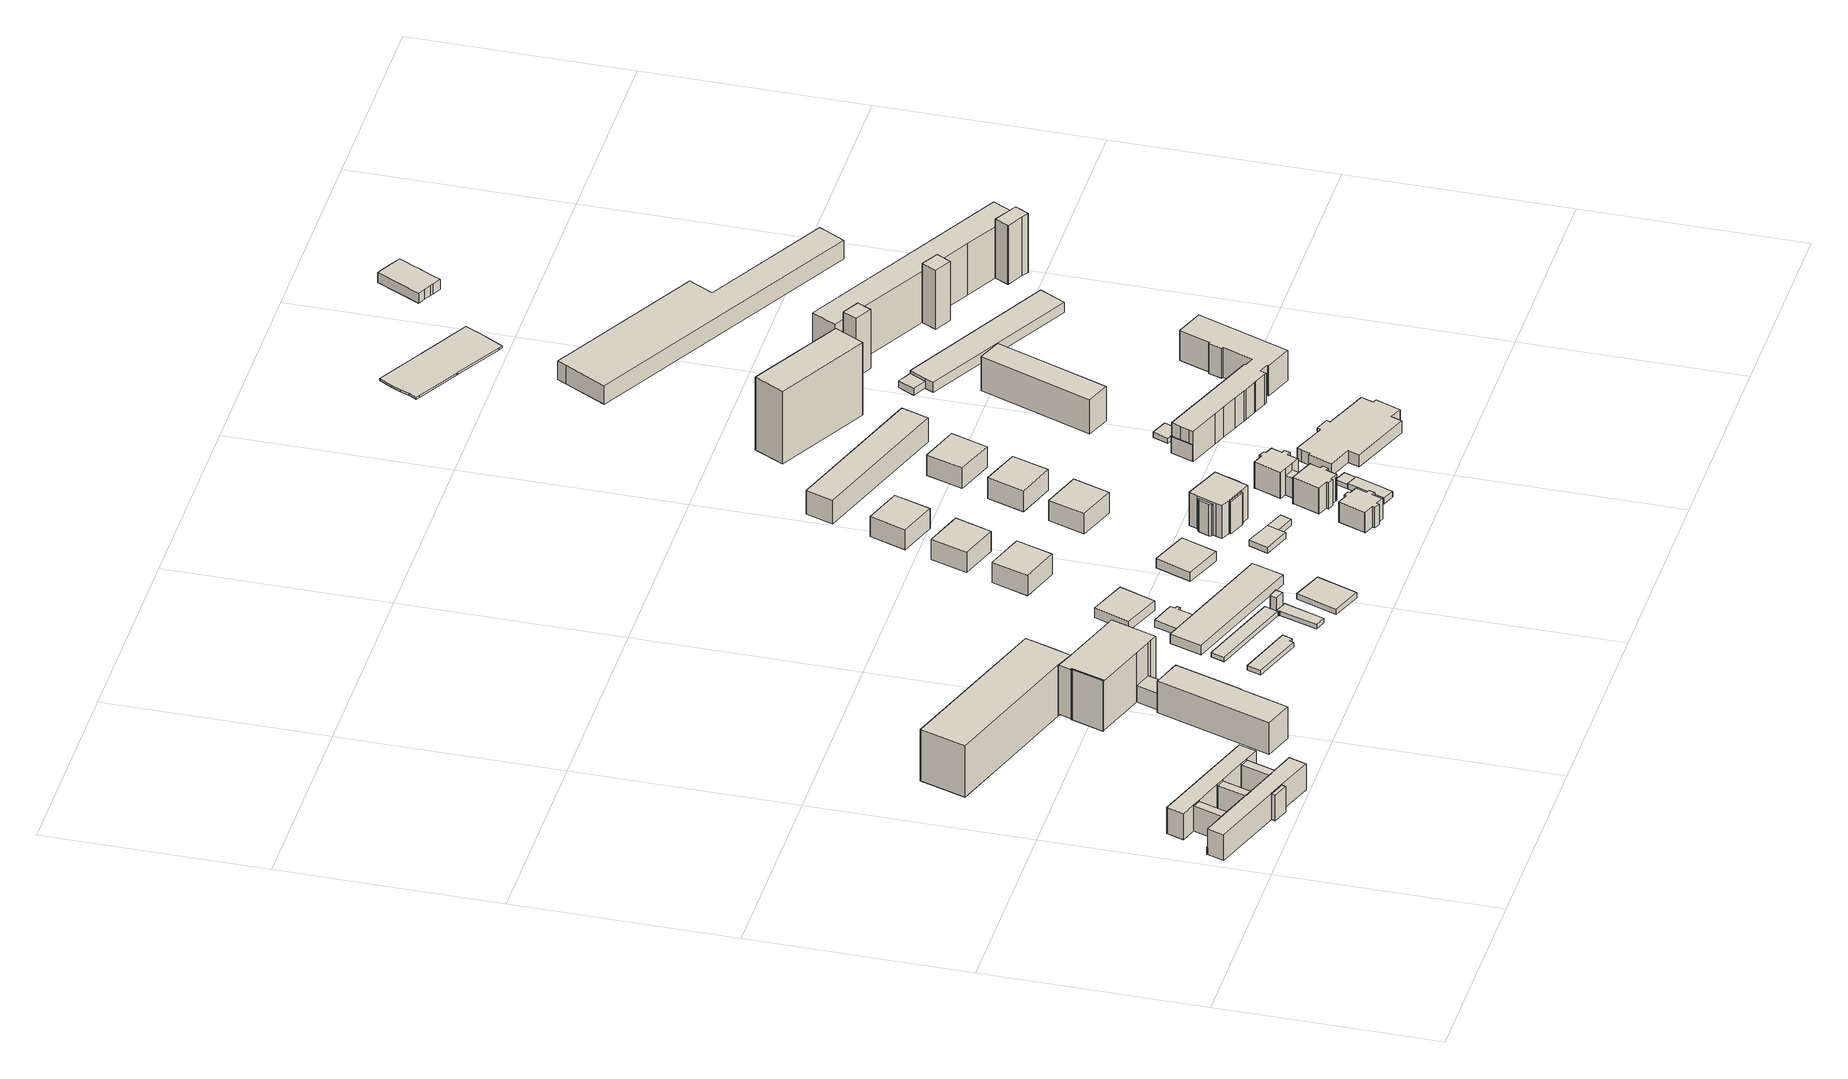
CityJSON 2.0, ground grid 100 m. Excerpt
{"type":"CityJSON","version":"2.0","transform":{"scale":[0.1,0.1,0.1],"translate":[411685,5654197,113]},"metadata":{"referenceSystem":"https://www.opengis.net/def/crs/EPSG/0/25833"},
"CityObjects":{
"building1":{"type":"Building","attributes":{"Gemeindeschluessel":14612000,"Geometrietyp2DReferenz":"3000","function":"31001_9998","roofType":"9999"},"children":["building1-1","building1-2","building1-3","building1-4","building1-5","building1-6","building1-7"]},
"building1-1":{"type":"BuildingPart","attributes":{"Dachtyp_tdc":"tdcPolyFlatRoof","Dachneigung":0,"QualitaetDacherkennung":72,"Geometrietyp2DReferenz":"3000","measuredHeight":12.52,"roofType":"1000"},"parents":["building1"],"geometry":[{"type":"Solid","lod":"1","boundaries":[[[[0,1,2,3]],[[4,5,6,7]],[[3,5,4,0]],[[2,6,5,3]],[[1,7,6,2]],[[0,4,7,1]]]]}]},
"building1-2":{"type":"BuildingPart","attributes":{"Dachtyp_tdc":"tdcPolyFlatRoof","Dachneigung":2.97,"QualitaetDacherkennung":67,"Geometrietyp2DReferenz":"3000","measuredHeight":13.15,"roofType":"2100"},"parents":["building1"],"geometry":[{"type":"Solid","lod":"1","boundaries":[[[[8,9,10,11,12,13,14,15,16,17,18,19,20,21]],[[22,23,24,25,26,27,28,29,30,31,32,6,5,33]],[[21,23,22,8]],[[20,24,23,21]],[[19,25,24,20]],[[18,26,25,19]],[[17,27,26,18]],[[16,28,27,17]],[[15,29,28,16]],[[14,30,29,15]],[[13,31,30,14]],[[12,32,31,13]],[[11,6,32,12]],[[10,5,6,11]],[[9,33,5,10]],[[8,22,33,9]]]]}]},
"building1-3":{"type":"BuildingPart","attributes":{"Dachtyp_tdc":"tdcPolyFlatRoof","Dachneigung":0,"QualitaetDacherkennung":68,"Geometrietyp2DReferenz":"3000","measuredHeight":12.55,"roofType":"1000"},"parents":["building1"],"geometry":[{"type":"Solid","lod":"1","boundaries":[[[[34,35,36,37]],[[38,30,29,39]],[[37,30,38,34]],[[36,29,30,37]],[[35,39,29,36]],[[34,38,39,35]]]]}]},
"building1-4":{"type":"BuildingPart","attributes":{"Dachtyp_tdc":"tdcPolyFlatRoof","Dachneigung":0,"QualitaetDacherkennung":0,"Geometrietyp2DReferenz":"3000","measuredHeight":3.42,"roofType":"9999"},"parents":["building1"],"geometry":[{"type":"Solid","lod":"1","boundaries":[[[[40,41,42,43,44]],[[45,46,4,7,47]],[[44,46,45,40]],[[43,4,46,44]],[[42,7,4,43]],[[41,47,7,42]],[[40,45,47,41]]]]}]},
"building1-5":{"type":"BuildingPart","attributes":{"Dachtyp_tdc":"tdcPolyFlatRoof","Dachneigung":5.5,"QualitaetDacherkennung":47,"Geometrietyp2DReferenz":"3000","measuredHeight":12.65,"roofType":"2100"},"parents":["building1"],"geometry":[{"type":"Solid","lod":"1","boundaries":[[[[48,49,50,51,52]],[[53,54,55,56,57]],[[52,54,53,48]],[[51,55,54,52]],[[50,56,55,51]],[[49,57,56,50]],[[48,53,57,49]]]]}]},
"building1-6":{"type":"BuildingPart","attributes":{"Dachtyp_tdc":"tdcPolyFlatRoof","Dachneigung":0,"QualitaetDacherkennung":68,"Geometrietyp2DReferenz":"3000","measuredHeight":12.46,"roofType":"1000"},"parents":["building1"],"geometry":[{"type":"Solid","lod":"1","boundaries":[[[[58,59,60,61]],[[25,62,63,26]],[[61,62,25,58]],[[60,63,62,61]],[[59,26,63,60]],[[58,25,26,59]]]]}]},
"building1-7":{"type":"BuildingPart","attributes":{"Dachtyp_tdc":"tdcPolyFlatRoof","Dachneigung":0,"QualitaetDacherkennung":62,"Geometrietyp2DReferenz":"3000","measuredHeight":12.91,"roofType":"1000"},"parents":["building1"],"geometry":[{"type":"Solid","lod":"1","boundaries":[[[[64,65,66,67,68,69,70,71,72,73,74,75,76]],[[54,77,45,47,38,39,78,63,62,79,80,56,55]],[[76,77,54,64]],[[75,45,77,76]],[[74,47,45,75]],[[73,38,47,74]],[[72,39,38,73]],[[71,78,39,72]],[[70,63,78,71]],[[69,62,63,70]],[[68,79,62,69]],[[67,80,79,68]],[[66,56,80,67]],[[65,55,56,66]],[[64,54,55,65]]]]}]},
"building2":{"type":"Building","attributes":{"Gemeindeschluessel":14612000,"Geometrietyp2DReferenz":"3000","function":"31001_9998","roofType":"9999"},"children":["building2-1","building2-2"]},
"building2-1":{"type":"BuildingPart","attributes":{"Dachtyp_tdc":"tdcGableRoof","Dachneigung":14.18,"QualitaetDacherkennung":32,"Geometrietyp2DReferenz":"3000","measuredHeight":4.05,"roofType":"3100"},"parents":["building2"],"geometry":[{"type":"Solid","lod":"1","boundaries":[[[[81,82,83,84]],[[85,86,87,88]],[[84,86,85,81]],[[83,87,86,84]],[[82,88,87,83]],[[81,85,88,82]]]]}]},
"building2-2":{"type":"BuildingPart","attributes":{"Dachtyp_tdc":"tdcPolyFlatRoof","Dachneigung":0,"QualitaetDacherkennung":72,"Geometrietyp2DReferenz":"3000","measuredHeight":15.64,"roofType":"1000"},"parents":["building2"],"geometry":[{"type":"Solid","lod":"1","boundaries":[[[[89,90,91,92,93,94,95,96,97]],[[85,88,98,99,100,101,102,103,104]],[[97,88,85,89]],[[96,98,88,97]],[[95,99,98,96]],[[94,100,99,95]],[[93,101,100,94]],[[92,102,101,93]],[[91,103,102,92]],[[90,104,103,91]],[[89,85,104,90]]]]}]},
"building3":{"type":"Building","attributes":{"Gemeindeschluessel":14612000,"Geometrietyp2DReferenz":"3000","function":"31001_9998","roofType":"9999"},"children":["building3-1","building3-2","building3-3","building3-4"]},
"building3-1":{"type":"BuildingPart","attributes":{"Dachtyp_tdc":"tdcPolyFlatRoof","Dachneigung":0,"QualitaetDacherkennung":87,"Geometrietyp2DReferenz":"3000","measuredHeight":6.63,"roofType":"1000"},"parents":["building3"],"geometry":[{"type":"Solid","lod":"1","boundaries":[[[[105,106,107,108,109,110]],[[111,112,113,114,115,116]],[[110,112,111,105]],[[109,113,112,110]],[[108,114,113,109]],[[107,115,114,108]],[[106,116,115,107]],[[105,111,116,106]]]]}]},
"building3-2":{"type":"BuildingPart","attributes":{"Dachtyp_tdc":"tdcPolyFlatRoof","Dachneigung":0,"QualitaetDacherkennung":44,"Geometrietyp2DReferenz":"3000","measuredHeight":5.21,"roofType":"1000"},"parents":["building3"],"geometry":[{"type":"Solid","lod":"1","boundaries":[[[[117,118,119,120,121]],[[113,122,123,124,114]],[[121,113,114,117]],[[120,122,113,121]],[[119,123,122,120]],[[118,124,123,119]],[[117,114,124,118]]]]}]},
"building3-3":{"type":"BuildingPart","attributes":{"Dachtyp_tdc":"tdcPolyFlatRoof","Dachneigung":0,"QualitaetDacherkennung":0,"Geometrietyp2DReferenz":"3000","measuredHeight":5.19,"roofType":"9999"},"parents":["building3"],"geometry":[{"type":"Solid","lod":"1","boundaries":[[[[125,126,127,120,119,128,129,130]],[[131,132,133,134,123,122,135,136]],[[130,132,131,125]],[[129,133,132,130]],[[128,134,133,129]],[[119,123,134,128]],[[120,122,123,119]],[[127,135,122,120]],[[126,136,135,127]],[[125,131,136,126]]]]}]},
"building3-4":{"type":"BuildingPart","attributes":{"Dachtyp_tdc":"tdcPolyFlatRoof","Dachneigung":0,"QualitaetDacherkennung":64,"Geometrietyp2DReferenz":"3000","measuredHeight":25.65,"roofType":"1000"},"parents":["building3"],"geometry":[{"type":"Solid","lod":"1","boundaries":[[[[137,138,139,140,141,142]],[[143,132,131,144,145,146]],[[142,132,143,137]],[[141,131,132,142]],[[140,144,131,141]],[[139,145,144,140]],[[138,146,145,139]],[[137,143,146,138]]]]}]},
"building4":{"type":"Building","attributes":{"Gemeindeschluessel":14612000,"Geometrietyp2DReferenz":"3000","function":"31001_9998","roofType":"9999"},"children":["building4-1","building4-2","building4-3"]},
"building4-1":{"type":"BuildingPart","attributes":{"Dachtyp_tdc":"tdcPolyFlatRoof","Dachneigung":0,"QualitaetDacherkennung":63,"Geometrietyp2DReferenz":"3000","measuredHeight":24.51,"roofType":"1000"},"parents":["building4"],"geometry":[{"type":"Solid","lod":"1","boundaries":[[[[147,148,140,139,149,150,151,152,153,154]],[[155,156,157,158,159,160,161,162,163,164]],[[154,156,155,147]],[[153,157,156,154]],[[152,158,157,153]],[[151,159,158,152]],[[150,160,159,151]],[[149,161,160,150]],[[139,162,161,149]],[[140,163,162,139]],[[148,164,163,140]],[[147,155,164,148]]]]}]},
"building4-2":{"type":"BuildingPart","attributes":{"Dachtyp_tdc":"tdcPolyFlatRoof","Dachneigung":0,"QualitaetDacherkennung":64,"Geometrietyp2DReferenz":"3000","measuredHeight":8.41,"roofType":"1000"},"parents":["building4"],"geometry":[{"type":"Solid","lod":"1","boundaries":[[[[165,166,167,168]],[[169,159,158,170]],[[168,159,169,165]],[[167,158,159,168]],[[166,170,158,167]],[[165,169,170,166]]]]}]},
"building4-3":{"type":"BuildingPart","attributes":{"Dachtyp_tdc":"tdcPolyFlatRoof","Dachneigung":0,"QualitaetDacherkennung":20,"Geometrietyp2DReferenz":"3000","measuredHeight":25.22,"roofType":"1000"},"parents":["building4"],"geometry":[{"type":"Solid","lod":"1","boundaries":[[[[171,172,173,174,175,176]],[[177,161,160,178,179,180]],[[176,161,177,171]],[[175,160,161,176]],[[174,178,160,175]],[[173,179,178,174]],[[172,180,179,173]],[[171,177,180,172]]]]}]},
"building5":{"type":"Building","attributes":{"Dachtyp_tdc":"tdcPolyFlatRoof","Gemeindeschluessel":14612000,"Dachneigung":0,"QualitaetDacherkennung":90,"Geometrietyp2DReferenz":"3000","measuredHeight":2.33,"function":"31001_2463","roofType":"1000"},"geometry":[{"type":"Solid","lod":"1","boundaries":[[[[181,182,183,184,185,186]],[[187,188,189,190,191,192]],[[186,188,187,181]],[[185,189,188,186]],[[184,190,189,185]],[[183,191,190,184]],[[182,192,191,183]],[[181,187,192,182]]]]}]},
"building6":{"type":"Building","attributes":{"Dachtyp_tdc":"tdcPolyFlatRoof","Gemeindeschluessel":14612000,"Dachneigung":2.61,"QualitaetDacherkennung":64,"Geometrietyp2DReferenz":"3000","measuredHeight":2.34,"function":"31001_2463","roofType":"2100"},"geometry":[{"type":"Solid","lod":"1","boundaries":[[[[193,194,195,196,197,198]],[[199,200,201,202,203,204]],[[198,200,199,193]],[[197,201,200,198]],[[196,202,201,197]],[[195,203,202,196]],[[194,204,203,195]],[[193,199,204,194]]]]}]},
"building7":{"type":"Building","attributes":{"Dachtyp_tdc":"tdcPolyFlatRoof","Gemeindeschluessel":14612000,"Dachneigung":0,"QualitaetDacherkennung":84,"Geometrietyp2DReferenz":"3000","measuredHeight":3.38,"function":"31001_9998","roofType":"1000"},"geometry":[{"type":"Solid","lod":"1","boundaries":[[[[205,206,207,208,209,210,211,212]],[[213,214,215,216,217,218,219,220]],[[212,214,213,205]],[[211,215,214,212]],[[210,216,215,211]],[[209,217,216,210]],[[208,218,217,209]],[[207,219,218,208]],[[206,220,219,207]],[[205,213,220,206]]]]}]},
"building8":{"type":"Building","attributes":{"Dachtyp_tdc":"tdcPolyFlatRoof","Gemeindeschluessel":14612000,"Dachneigung":0,"QualitaetDacherkennung":72,"Geometrietyp2DReferenz":"3000","measuredHeight":2.35,"function":"31001_2463","roofType":"1000"},"geometry":[{"type":"Solid","lod":"1","boundaries":[[[[221,222,223,224,225,226,227]],[[228,229,230,231,232,233,234]],[[227,229,228,221]],[[226,230,229,227]],[[225,231,230,226]],[[224,232,231,225]],[[223,233,232,224]],[[222,234,233,223]],[[221,228,234,222]]]]}]},
"building9":{"type":"Building","attributes":{"Dachtyp_tdc":"tdcFreeFormRoof","Gemeindeschluessel":14612000,"Dachneigung":59.19,"QualitaetDacherkennung":4,"Geometrietyp2DReferenz":"3000","measuredHeight":10.07,"function":"31001_2463","roofType":"5000"},"geometry":[{"type":"Solid","lod":"1","boundaries":[[[[235,236,237,238]],[[239,240,241,242]],[[238,240,239,235]],[[237,241,240,238]],[[236,242,241,237]],[[235,239,242,236]]]]}]},
"building10":{"type":"Building","attributes":{"Dachtyp_tdc":"tdcFreeFormRoof","Gemeindeschluessel":14612000,"Dachneigung":14.26,"QualitaetDacherkennung":90,"Geometrietyp2DReferenz":"3000","measuredHeight":5.85,"function":"31001_9998","roofType":"5000"},"geometry":[{"type":"Solid","lod":"1","boundaries":[[[[243,244,245,246,247,248]],[[249,250,251,252,253,254]],[[248,250,249,243]],[[247,251,250,248]],[[246,252,251,247]],[[245,253,252,246]],[[244,254,253,245]],[[243,249,254,244]]]]}]},
"building11":{"type":"Building","attributes":{"Dachtyp_tdc":"tdcHipAndGableRoof","Gemeindeschluessel":14612000,"Dachneigung":14.41,"QualitaetDacherkennung":88,"Geometrietyp2DReferenz":"3000","measuredHeight":5.97,"function":"31001_9998","roofType":"5000"},"geometry":[{"type":"Solid","lod":"1","boundaries":[[[[255,256,257,258]],[[259,260,261,262]],[[258,260,259,255]],[[257,261,260,258]],[[256,262,261,257]],[[255,259,262,256]]]]}]},
"building12":{"type":"Building","attributes":{"Dachtyp_tdc":"tdcPolyFlatRoof","Gemeindeschluessel":14612000,"Dachneigung":0,"QualitaetDacherkennung":82,"Geometrietyp2DReferenz":"3000","measuredHeight":2.73,"function":"31001_9998","roofType":"1000"},"geometry":[{"type":"Solid","lod":"1","boundaries":[[[[263,264,265,266]],[[267,268,269,270]],[[266,268,267,263]],[[265,269,268,266]],[[264,270,269,265]],[[263,267,270,264]]]]}]},
"building13":{"type":"Building","attributes":{"Dachtyp_tdc":"tdcPolyFlatRoof","Gemeindeschluessel":14612000,"Dachneigung":0,"QualitaetDacherkennung":77,"Geometrietyp2DReferenz":"3000","measuredHeight":10.16,"function":"31001_9998","roofType":"1000"},"geometry":[{"type":"Solid","lod":"1","boundaries":[[[[271,272,273,274]],[[275,276,277,278]],[[274,276,275,271]],[[273,277,276,274]],[[272,278,277,273]],[[271,275,278,272]]]]}]},
"building14":{"type":"Building","attributes":{"Dachtyp_tdc":"tdcGableRoof","Gemeindeschluessel":14612000,"Dachneigung":14.4,"QualitaetDacherkennung":71,"Geometrietyp2DReferenz":"3000","measuredHeight":5.79,"function":"31001_9998","roofType":"3100"},"geometry":[{"type":"Solid","lod":"1","boundaries":[[[[279,280,281,282]],[[283,284,285,286]],[[282,284,283,279]],[[281,285,284,282]],[[280,286,285,281]],[[279,283,286,280]]]]}]},
"building15":{"type":"Building","attributes":{"Dachtyp_tdc":"tdcPolyFlatRoof","Gemeindeschluessel":14612000,"Dachneigung":0,"QualitaetDacherkennung":88,"Geometrietyp2DReferenz":"3000","measuredHeight":10.05,"function":"31001_9998","roofType":"1000"},"geometry":[{"type":"Solid","lod":"1","boundaries":[[[[287,288,289,290]],[[291,292,293,294]],[[290,292,291,287]],[[289,293,292,290]],[[288,294,293,289]],[[287,291,294,288]]]]}]},
"building16":{"type":"Building","attributes":{"Gemeindeschluessel":14612000,"Geometrietyp2DReferenz":"3000","function":"31001_9998","roofType":"9999"},"children":["building16-1","building16-2"]},
"building16-1":{"type":"BuildingPart","attributes":{"Dachtyp_tdc":"tdcPolyFlatRoof","Dachneigung":0,"QualitaetDacherkennung":20,"Geometrietyp2DReferenz":"3000","measuredHeight":3,"roofType":"1000"},"parents":["building16"],"geometry":[{"type":"Solid","lod":"1","boundaries":[[[[295,296,297,298,299]],[[300,301,302,303,304]],[[299,301,300,295]],[[298,302,301,299]],[[297,303,302,298]],[[296,304,303,297]],[[295,300,304,296]]]]}]},
"building16-2":{"type":"BuildingPart","attributes":{"Dachtyp_tdc":"tdcGableRoof","Dachneigung":44.2,"QualitaetDacherkennung":10,"Geometrietyp2DReferenz":"3000","measuredHeight":5.21,"roofType":"3100"},"parents":["building16"],"geometry":[{"type":"Solid","lod":"1","boundaries":[[[[305,306,297,296]],[[307,304,303,308]],[[296,304,307,305]],[[297,303,304,296]],[[306,308,303,297]],[[305,307,308,306]]]]}]},
"building17":{"type":"Building","attributes":{"Dachtyp_tdc":"tdcPolyFlatRoof","Gemeindeschluessel":14612000,"Dachneigung":0,"QualitaetDacherkennung":83,"Geometrietyp2DReferenz":"3000","measuredHeight":10.05,"function":"31001_9998","roofType":"1000"},"geometry":[{"type":"Solid","lod":"1","boundaries":[[[[309,310,311,312,313,314,315,316,317,318,319,320,321,322,323,324,325,326,327,328,329,330,331,332]],[[333,334,335,336,337,338,339,340,341,342,343,344,345,346,347,348,349,350,351,352,353,354,355,356]],[[332,334,333,309]],[[331,335,334,332]],[[330,336,335,331]],[[329,337,336,330]],[[328,338,337,329]],[[327,339,338,328]],[[326,340,339,327]],[[325,341,340,326]],[[324,342,341,325]],[[323,343,342,324]],[[322,344,343,323]],[[321,345,344,322]],[[320,346,345,321]],[[319,347,346,320]],[[318,348,347,319]],[[317,349,348,318]],[[316,350,349,317]],[[315,351,350,316]],[[314,352,351,315]],[[313,353,352,314]],[[312,354,353,313]],[[311,355,354,312]],[[310,356,355,311]],[[309,333,356,310]]]]}]},
"building18":{"type":"Building","attributes":{"Dachtyp_tdc":"tdcPolyFlatRoof","Gemeindeschluessel":14612000,"Dachneigung":0,"QualitaetDacherkennung":88,"Geometrietyp2DReferenz":"3000","measuredHeight":10,"function":"31001_9998","roofType":"1000"},"geometry":[{"type":"Solid","lod":"1","boundaries":[[[[357,358,359,360]],[[361,362,363,364]],[[360,362,361,357]],[[359,363,362,360]],[[358,364,363,359]],[[357,361,364,358]]]]}]},
"building19":{"type":"Building","attributes":{"Gemeindeschluessel":14612000,"Geometrietyp2DReferenz":"3000","function":"31001_9998","roofType":"9999"},"children":["building19-1","building19-2","building19-3","building19-4"]},
"building19-1":{"type":"BuildingPart","attributes":{"Dachtyp_tdc":"tdcCutTentRoof","Dachneigung":21.25,"QualitaetDacherkennung":72,"Geometrietyp2DReferenz":"3000","measuredHeight":17.79,"roofType":"9999"},"parents":["building19"],"geometry":[{"type":"Solid","lod":"1","boundaries":[[[[365,366,367,368,369,370,371,372,373,374,375]],[[376,377,378,379,380,381,382,383,384,385,386]],[[374,377,376,375]],[[373,378,377,374]],[[372,379,378,373]],[[371,380,379,372]],[[370,381,380,371]],[[369,382,381,370]],[[368,383,382,369]],[[367,384,383,368]],[[366,385,384,367]],[[365,386,385,366]],[[375,376,386,365]]]]}]},
"building19-2":{"type":"BuildingPart","attributes":{"Dachtyp_tdc":"tdcGableRoof","Dachneigung":18.78,"QualitaetDacherkennung":12,"Geometrietyp2DReferenz":"3000","measuredHeight":16.93,"roofType":"3100"},"parents":["building19"],"geometry":[{"type":"Solid","lod":"1","boundaries":[[[[387,388,389,390,391]],[[382,392,393,384,383]],[[391,392,382,387]],[[390,393,392,391]],[[389,384,393,390]],[[388,383,384,389]],[[387,382,383,388]]]]}]},
"building19-3":{"type":"BuildingPart","attributes":{"Dachtyp_tdc":"tdcPolyFlatRoof","Dachneigung":20.25,"QualitaetDacherkennung":46,"Geometrietyp2DReferenz":"3000","measuredHeight":15.88,"roofType":"2100"},"parents":["building19"],"geometry":[{"type":"Solid","lod":"1","boundaries":[[[[394,395,396,397]],[[379,398,399,380]],[[397,398,379,394]],[[396,399,398,397]],[[395,380,399,396]],[[394,379,380,395]]]]}]},
"building19-4":{"type":"BuildingPart","attributes":{"Dachtyp_tdc":"tdcPolyFlatRoof","Dachneigung":18.94,"QualitaetDacherkennung":56,"Geometrietyp2DReferenz":"3000","measuredHeight":15.83,"roofType":"2100"},"parents":["building19"],"geometry":[{"type":"Solid","lod":"1","boundaries":[[[[400,401,402,403,404,405,406,407]],[[386,408,409,410,411,412,413,376]],[[406,408,386,407]],[[405,409,408,406]],[[404,410,409,405]],[[403,411,410,404]],[[402,412,411,403]],[[401,413,412,402]],[[400,376,413,401]],[[407,386,376,400]]]]}]},
"building20":{"type":"Building","attributes":{"Dachtyp_tdc":"tdcPolyFlatRoof","Gemeindeschluessel":14612000,"Dachneigung":0,"QualitaetDacherkennung":75,"Geometrietyp2DReferenz":"3000","measuredHeight":10.13,"function":"31001_9998","roofType":"1000"},"geometry":[{"type":"Solid","lod":"1","boundaries":[[[[414,415,416,417]],[[418,419,420,421]],[[417,419,418,414]],[[416,420,419,417]],[[415,421,420,416]],[[414,418,421,415]]]]}]},
"building21":{"type":"Building","attributes":{"Dachtyp_tdc":"tdcPolyFlatRoof","Gemeindeschluessel":14612000,"Dachneigung":0,"QualitaetDacherkennung":71,"Geometrietyp2DReferenz":"3000","measuredHeight":2.76,"function":"31001_9998","roofType":"1000"},"geometry":[{"type":"Solid","lod":"1","boundaries":[[[[422,423,424,425]],[[426,427,428,429]],[[425,427,426,422]],[[424,428,427,425]],[[423,429,428,424]],[[422,426,429,423]]]]}]},
"building22":{"type":"Building","attributes":{"Gemeindeschluessel":14612000,"Geometrietyp2DReferenz":"3000","function":"31001_9998","roofType":"9999"},"children":["building22-1","building22-2","building22-3"]},
"building22-1":{"type":"BuildingPart","attributes":{"Dachtyp_tdc":"tdcPolyFlatRoof","Dachneigung":0,"QualitaetDacherkennung":81,"Geometrietyp2DReferenz":"3000","measuredHeight":12.98,"roofType":"1000"},"parents":["building22"],"geometry":[{"type":"Solid","lod":"1","boundaries":[[[[430,431,432,433,434,435,436,437,438,439,440,441,442,443,444,445,446,447,448,449,450,451]],[[452,453,454,455,456,457,458,459,460,461,462,463,464,465,466,467,468,469,470,471,472,473]],[[450,453,452,451]],[[449,454,453,450]],[[448,455,454,449]],[[447,456,455,448]],[[446,457,456,447]],[[445,458,457,446]],[[444,459,458,445]],[[443,460,459,444]],[[442,461,460,443]],[[441,462,461,442]],[[440,463,462,441]],[[439,464,463,440]],[[438,465,464,439]],[[437,466,465,438]],[[436,467,466,437]],[[435,468,467,436]],[[434,469,468,435]],[[433,470,469,434]],[[432,471,470,433]],[[431,472,471,432]],[[430,473,472,431]],[[451,452,473,430]]]]}]},
"building22-2":{"type":"BuildingPart","attributes":{"Dachtyp_tdc":"tdcPolyFlatRoof","Dachneigung":0,"QualitaetDacherkennung":61,"Geometrietyp2DReferenz":"3000","measuredHeight":9.78,"roofType":"1000"},"parents":["building22"],"geometry":[{"type":"Solid","lod":"1","boundaries":[[[[474,475,476,477]],[[473,478,479,452]],[[477,478,473,474]],[[476,479,478,477]],[[475,452,479,476]],[[474,473,452,475]]]]}]},
"building22-3":{"type":"BuildingPart","attributes":{"Dachtyp_tdc":"tdcPolyFlatRoof","Dachneigung":0,"QualitaetDacherkennung":81,"Geometrietyp2DReferenz":"3000","measuredHeight":12.96,"roofType":"1000"},"parents":["building22"],"geometry":[{"type":"Solid","lod":"1","boundaries":[[[[480,481,482,483,484,485,486,487,488,489,490,491,492,493,494,495,496,497,498,499,500,501]],[[502,479,478,503,504,505,506,507,508,509,510,511,512,513,514,515,516,517,518,519,520,521]],[[501,479,502,480]],[[500,478,479,501]],[[499,503,478,500]],[[498,504,503,499]],[[497,505,504,498]],[[496,506,505,497]],[[495,507,506,496]],[[494,508,507,495]],[[493,509,508,494]],[[492,510,509,493]],[[491,511,510,492]],[[490,512,511,491]],[[489,513,512,490]],[[488,514,513,489]],[[487,515,514,488]],[[486,516,515,487]],[[485,517,516,486]],[[484,518,517,485]],[[483,519,518,484]],[[482,520,519,483]],[[481,521,520,482]],[[480,502,521,481]]]]}]},
"building23":{"type":"Building","attributes":{"Dachtyp_tdc":"tdcPolyFlatRoof","Gemeindeschluessel":14612000,"Dachneigung":0,"QualitaetDacherkennung":73,"Geometrietyp2DReferenz":"3000","measuredHeight":10.45,"function":"31001_9998","roofType":"1000"},"geometry":[{"type":"Solid","lod":"1","boundaries":[[[[522,523,524,525]],[[526,527,528,529]],[[525,527,526,522]],[[524,528,527,525]],[[523,529,528,524]],[[522,526,529,523]]]]}]},
"building24":{"type":"Building","attributes":{"Dachtyp_tdc":"tdcPolyFlatRoof","Gemeindeschluessel":14612000,"Dachneigung":0,"QualitaetDacherkennung":80,"Geometrietyp2DReferenz":"3000","measuredHeight":2.31,"function":"31001_9998","roofType":"1000"},"geometry":[{"type":"Solid","lod":"1","boundaries":[[[[530,531,532,533]],[[429,534,535,426]],[[533,534,429,530]],[[532,535,534,533]],[[531,426,535,532]],[[530,429,426,531]]]]}]},
"building25":{"type":"Building","attributes":{"Dachtyp_tdc":"tdcPolyFlatRoof","Gemeindeschluessel":14612000,"Dachneigung":0,"QualitaetDacherkennung":81,"Geometrietyp2DReferenz":"3000","measuredHeight":11.94,"function":"31001_9998","roofType":"1000"},"geometry":[{"type":"Solid","lod":"1","boundaries":[[[[536,537,538,539]],[[540,541,542,543]],[[539,541,540,536]],[[538,542,541,539]],[[537,543,542,538]],[[536,540,543,537]]]]}]},
"building26":{"type":"Building","attributes":{"Dachtyp_tdc":"tdcPolyFlatRoof","Gemeindeschluessel":14612000,"Dachneigung":0,"QualitaetDacherkennung":86,"Geometrietyp2DReferenz":"3000","measuredHeight":10.24,"function":"31001_9998","roofType":"1000"},"geometry":[{"type":"Solid","lod":"1","boundaries":[[[[544,545,546,547]],[[548,549,550,551]],[[547,549,548,544]],[[546,550,549,547]],[[545,551,550,546]],[[544,548,551,545]]]]}]},
"building27":{"type":"Building","attributes":{"name":"Technische Universität Dresden","Dachtyp_tdc":"tdcFreeFormRoof","Gemeindeschluessel":14612000,"Dachneigung":17.61,"QualitaetDacherkennung":19,"Geometrietyp2DReferenz":"3000","measuredHeight":8.19,"function":"31001_3023","roofType":"5000"},"geometry":[{"type":"Solid","lod":"1","boundaries":[[[[552,553,554,555,556,557,558,559,560,561,562,563,564,565,566,567,568]],[[569,570,571,572,573,574,575,576,577,578,579,580,581,582,583,584,585]],[[568,570,569,552]],[[567,571,570,568]],[[566,572,571,567]],[[565,573,572,566]],[[564,574,573,565]],[[563,575,574,564]],[[562,576,575,563]],[[561,577,576,562]],[[560,578,577,561]],[[559,579,578,560]],[[558,580,579,559]],[[557,581,580,558]],[[556,582,581,557]],[[555,583,582,556]],[[554,584,583,555]],[[553,585,584,554]],[[552,569,585,553]]]]}]},
"building28":{"type":"Building","attributes":{"Dachtyp_tdc":"tdcPolyFlatRoof","Gemeindeschluessel":14612000,"Dachneigung":0,"QualitaetDacherkennung":79,"Geometrietyp2DReferenz":"3000","measuredHeight":8.37,"function":"31001_9998","roofType":"1000"},"geometry":[{"type":"Solid","lod":"1","boundaries":[[[[586,587,588,589]],[[590,591,592,593]],[[589,591,590,586]],[[588,592,591,589]],[[587,593,592,588]],[[586,590,593,587]]]]}]},
"building29":{"type":"Building","attributes":{"Dachtyp_tdc":"tdcPolyFlatRoof","Gemeindeschluessel":14612000,"Dachneigung":0,"QualitaetDacherkennung":80,"Geometrietyp2DReferenz":"3000","measuredHeight":2.63,"function":"31001_9998","roofType":"1000"},"geometry":[{"type":"Solid","lod":"1","boundaries":[[[[594,595,596,597]],[[598,599,600,601]],[[597,599,598,594]],[[596,600,599,597]],[[595,601,600,596]],[[594,598,601,595]]]]}]},
"building30":{"type":"Building","attributes":{"Gemeindeschluessel":14612000,"Geometrietyp2DReferenz":"3000","function":"31001_9998","roofType":"9999"},"children":["building30-1","building30-2"]},
"building30-1":{"type":"BuildingPart","attributes":{"Dachtyp_tdc":"tdcPolyFlatRoof","Dachneigung":0,"QualitaetDacherkennung":53,"Geometrietyp2DReferenz":"3000","measuredHeight":36.37,"roofType":"1000"},"parents":["building30"],"geometry":[{"type":"Solid","lod":"1","boundaries":[[[[602,603,604,605,606,607,608,609]],[[610,611,612,613,614,615,616,617]],[[609,611,610,602]],[[608,612,611,609]],[[607,613,612,608]],[[606,614,613,607]],[[605,615,614,606]],[[604,616,615,605]],[[603,617,616,604]],[[602,610,617,603]]]]}]},
"building30-2":{"type":"BuildingPart","attributes":{"Dachtyp_tdc":"tdcPolyFlatRoof","Dachneigung":0,"QualitaetDacherkennung":80,"Geometrietyp2DReferenz":"3000","measuredHeight":4.52,"roofType":"1000"},"parents":["building30"],"geometry":[{"type":"Solid","lod":"1","boundaries":[[[[618,619,620,621]],[[612,622,623,613]],[[621,622,612,618]],[[620,623,622,621]],[[619,613,623,620]],[[618,612,613,619]]]]}]},
"building31":{"type":"Building","attributes":{"Dachtyp_tdc":"tdcPolyFlatRoof","Gemeindeschluessel":14612000,"Dachneigung":0,"QualitaetDacherkennung":81,"Geometrietyp2DReferenz":"3000","measuredHeight":8.31,"function":"31001_9998","roofType":"1000"},"geometry":[{"type":"Solid","lod":"1","boundaries":[[[[624,625,626,627]],[[628,629,630,631]],[[627,629,628,624]],[[626,630,629,627]],[[625,631,630,626]],[[624,628,631,625]]]]}]},
"building32":{"type":"Building","attributes":{"Dachtyp_tdc":"tdcPolyFlatRoof","Gemeindeschluessel":14612000,"Dachneigung":0,"QualitaetDacherkennung":82,"Geometrietyp2DReferenz":"3000","measuredHeight":8.28,"function":"31001_9998","roofType":"1000"},"geometry":[{"type":"Solid","lod":"1","boundaries":[[[[625,632,633,626]],[[631,630,634,635]],[[626,630,631,625]],[[633,634,630,626]],[[632,635,634,633]],[[625,631,635,632]]]]}]},
"building33":{"type":"Building","attributes":{"Gemeindeschluessel":14612000,"Dachneigung":90,"Dachorientierung":0,"MittlereTraufHoehe":130.64,"QualitaetDacherkennung":88,"ObjektHoehe":15.09,"BodenHoehe":115.55,"Geometrietyp2DReferenz":"3000","AbsoluteHoehe":130.64,"Dachflaeche":1228.16,"measuredHeight":15.09,"function":"31001_9998","roofType":"1000","storeysAboveGround":5},"geometry":[{"type":"Solid","lod":"1","boundaries":[[[[636,637,638,639,640,641,642,643,644,645,646,647,648,649,650,651,652,653,654,655,656,657,658,659,660,661,662,663]],[[664,665,666,667,668,669,670,671,672,673,674,675,676,677,678,679,680,681,682,683,684,685,686,687,688,689,690,691]],[[663,665,664,636]],[[662,666,665,663]],[[661,667,666,662]],[[660,668,667,661]],[[659,669,668,660]],[[658,670,669,659]],[[657,671,670,658]],[[656,672,671,657]],[[655,673,672,656]],[[654,674,673,655]],[[653,675,674,654]],[[652,676,675,653]],[[651,677,676,652]],[[650,678,677,651]],[[649,679,678,650]],[[648,680,679,649]],[[647,681,680,648]],[[646,682,681,647]],[[645,683,682,646]],[[644,684,683,645]],[[643,685,684,644]],[[642,686,685,643]],[[641,687,686,642]],[[640,688,687,641]],[[639,689,688,640]],[[638,690,689,639]],[[637,691,690,638]],[[636,664,691,637]]]]}]},
"building34":{"type":"Building","attributes":{"name":"Semper Bildungsakademie","Dachtyp_tdc":"tdcPolyFlatRoof","Gemeindeschluessel":14612000,"Dachneigung":0,"QualitaetDacherkennung":79,"Geometrietyp2DReferenz":"3000","measuredHeight":17.26,"function":"31001_3021","roofType":"1000"},"geometry":[{"type":"Solid","lod":"1","boundaries":[[[[692,693,694,695]],[[696,697,698,699]],[[695,697,696,692]],[[694,698,697,695]],[[693,699,698,694]],[[692,696,699,693]]]]}]},
"building35":{"type":"Building","attributes":{"name":"Technische Universität Dresden","Dachtyp_tdc":"tdcPolyFlatRoof","Gemeindeschluessel":14612000,"Dachneigung":2.64,"QualitaetDacherkennung":87,"Geometrietyp2DReferenz":"3000","measuredHeight":3.62,"function":"31001_3023","roofType":"2100"},"geometry":[{"type":"Solid","lod":"1","boundaries":[[[[700,701,702,703]],[[704,705,706,707]],[[703,705,704,700]],[[702,706,705,703]],[[701,707,706,702]],[[700,704,707,701]]]]}]},
"building36":{"type":"Building","attributes":{"Erfassungsdatum_Objekt":"2021-04-21","BodenHoehe":116.56,"gemHoehe":0,"BauwerkHoehe":1,"Gemeindeschluessel":"14612000","Geometrietyp2DReferenz":"3000","measuredHeight":1,"function":"53001_1800"},"geometry":[{"type":"Solid","lod":"1","boundaries":[[[[708,709,710,711,712,713,714,715,716,717,718,719,720,721,722,723,724,725]],[[726,727,728,729,730,731,732,733,734,735,736,737,738,739,740,741,742,743]],[[725,727,726,708]],[[724,728,727,725]],[[723,729,728,724]],[[722,730,729,723]],[[721,731,730,722]],[[720,732,731,721]],[[719,733,732,720]],[[718,734,733,719]],[[717,735,734,718]],[[716,736,735,717]],[[715,737,736,716]],[[714,738,737,715]],[[713,739,738,714]],[[712,740,739,713]],[[711,741,740,712]],[[710,742,741,711]],[[709,743,742,710]],[[708,726,743,709]]]]}]},
"building37":{"type":"Building","attributes":{"name":"Technische Universität Dresden","Dachtyp_tdc":"tdcPolyFlatRoof","Gemeindeschluessel":14612000,"Dachneigung":0,"QualitaetDacherkennung":92,"Geometrietyp2DReferenz":"3000","measuredHeight":5.01,"function":"31001_3023","roofType":"1000"},"geometry":[{"type":"Solid","lod":"1","boundaries":[[[[744,745,746,747,748]],[[749,750,751,752,753]],[[748,750,749,744]],[[747,751,750,748]],[[746,752,751,747]],[[745,753,752,746]],[[744,749,753,745]]]]}]},
"building38":{"type":"Building","attributes":{"name":"Berufsfeuerwehr Dresden-Altstadt","Dachtyp_tdc":"tdcPolyFlatRoof","Gemeindeschluessel":14612000,"Dachneigung":0,"QualitaetDacherkennung":61,"Geometrietyp2DReferenz":"3000","measuredHeight":9.36,"function":"31001_3072","roofType":"1000"},"geometry":[{"type":"Solid","lod":"1","boundaries":[[[[754,755,756,757,758,759,760,761]],[[762,763,764,765,766,767,768,769]],[[761,763,762,754]],[[760,764,763,761]],[[759,765,764,760]],[[758,766,765,759]],[[757,767,766,758]],[[756,768,767,757]],[[755,769,768,756]],[[754,762,769,755]]]]}]},
"building39":{"type":"Building","attributes":{"name":"Technische Universität Dresden","Gemeindeschluessel":14612000,"Geometrietyp2DReferenz":"3000","function":"31001_3023","roofType":"9999"},"children":["building39-1","building39-2","building39-3","building39-4"]},
"building39-1":{"type":"BuildingPart","attributes":{"Dachtyp_tdc":"tdcPolyFlatRoof","Dachneigung":0,"QualitaetDacherkennung":75,"Geometrietyp2DReferenz":"3000","measuredHeight":29.53,"roofType":"1000"},"parents":["building39"],"geometry":[{"type":"Solid","lod":"1","boundaries":[[[[770,771,772,773,774]],[[775,776,777,778,779]],[[774,776,775,770]],[[773,777,776,774]],[[772,778,777,773]],[[771,779,778,772]],[[770,775,779,771]]]]}]},
"building39-2":{"type":"BuildingPart","attributes":{"Dachtyp_tdc":"tdcPolyFlatRoof","Dachneigung":0,"QualitaetDacherkennung":55,"Geometrietyp2DReferenz":"3000","measuredHeight":29.5,"roofType":"1000"},"parents":["building39"],"geometry":[{"type":"Solid","lod":"1","boundaries":[[[[780,781,782,783,784,785]],[[786,787,788,789,790,791]],[[785,787,786,780]],[[784,788,787,785]],[[783,789,788,784]],[[782,790,789,783]],[[781,791,790,782]],[[780,786,791,781]]]]}]},
"building39-3":{"type":"BuildingPart","attributes":{"Dachtyp_tdc":"tdcPolyFlatRoof","Dachneigung":0,"QualitaetDacherkennung":85,"Geometrietyp2DReferenz":"3000","measuredHeight":25.64,"roofType":"1000"},"parents":["building39"],"geometry":[{"type":"Solid","lod":"1","boundaries":[[[[792,793,794,795,796,797,798,799,800,801,802,803]],[[786,804,776,775,779,805,806,807,808,809,810,787]],[[802,804,786,803]],[[801,776,804,802]],[[800,775,776,801]],[[799,779,775,800]],[[798,805,779,799]],[[797,806,805,798]],[[796,807,806,797]],[[795,808,807,796]],[[794,809,808,795]],[[793,810,809,794]],[[792,787,810,793]],[[803,786,787,792]]]]}]},
"building39-4":{"type":"BuildingPart","attributes":{"Dachtyp_tdc":"tdcPolyFlatRoof","Dachneigung":0,"QualitaetDacherkennung":68,"Geometrietyp2DReferenz":"3000","measuredHeight":29.48,"roofType":"1000"},"parents":["building39"],"geometry":[{"type":"Solid","lod":"1","boundaries":[[[[811,812,813,814]],[[805,815,816,806]],[[813,815,805,814]],[[812,816,815,813]],[[811,806,816,812]],[[814,805,806,811]]]]}]},
"building40":{"type":"Building","attributes":{"Dachtyp_tdc":"tdcPolyFlatRoof","Gemeindeschluessel":14612000,"Dachneigung":0,"QualitaetDacherkennung":86,"Geometrietyp2DReferenz":"3000","measuredHeight":4.89,"function":"31001_9998","roofType":"1000"},"geometry":[{"type":"Solid","lod":"1","boundaries":[[[[817,818,819,820,821,822,823,824,825,826,827,828,829,830,831,832]],[[833,834,835,836,837,838,839,840,841,842,843,844,845,846,847,848]],[[832,834,833,817]],[[831,835,834,832]],[[830,836,835,831]],[[829,837,836,830]],[[828,838,837,829]],[[827,839,838,828]],[[826,840,839,827]],[[825,841,840,826]],[[824,842,841,825]],[[823,843,842,824]],[[822,844,843,823]],[[821,845,844,822]],[[820,846,845,821]],[[819,847,846,820]],[[818,848,847,819]],[[817,833,848,818]]]]}]}
},
"vertices":[
[138,248,164],[178,235,164],[222,366,164],[183,380,164],[138,248,39],[183,380,39],[222,366,39],[178,235,39],
[138,482,169],[111,404,169],[183,380,169],[222,366,169],[222,367,169],[351,323,169],[351,322,169],[389,309,169],[389,310,169],[521,266,169],[521,265,169],[562,251,169],[628,228,169],[654,307,169],[138,482,39],[654,307,39],[628,228,39],[562,251,39],[521,265,39],[521,266,39],[389,310,39],[389,309,39],[351,322,39],[351,323,39],[222,367,39],[111,404,39],
[306,189,165],[344,176,165],[389,309,165],[351,322,165],[306,189,39],[344,176,39],
[31,281,73],[177,232,73],[178,235,73],[138,248,73],[32,284,73],[31,281,39],[32,284,39],[177,232,39],
[340,72,165],[414,47,165],[420,66,165],[346,91,165],[346,90,165],[340,72,39],[346,90,39],[346,91,39],[420,66,39],[414,47,39],
[562,251,164],[521,265,164],[476,132,164],[517,119,164],[517,119,39],[476,132,39],
[346,90,168],[346,91,168],[420,66,168],[590,6,168],[617,85,168],[517,119,168],[476,132,168],[476,131,168],[344,176,168],[306,189,168],[177,232,168],[31,281,168],[6,205,168],[6,205,39],[476,131,39],[617,85,39],[590,6,39],
[1003,392,80],[985,341,80],[1005,335,80],[1022,385,80],[1003,392,43],[1022,385,43],[1005,335,43],[985,341,43],
[1003,392,200],[1004,392,200],[1106,695,200],[1078,705,200],[998,732,200],[974,740,200],[794,217,200],[928,172,200],[985,341,200],[928,172,43],[794,217,43],[974,740,43],[998,732,43],[1078,705,43],[1106,695,43],[1004,392,43],
[1136,1161,91],[1195,1335,91],[1077,1374,91],[1052,1300,91],[1021,1207,91],[1019,1200,91],[1136,1161,25],[1019,1200,25],[1021,1207,25],[1052,1300,25],[1077,1374,25],[1195,1335,25],
[1052,1300,77],[1031,1289,77],[1020,1293,77],[987,1190,77],[1021,1207,77],[987,1190,25],[1020,1293,25],[1031,1289,25],
[975,1167,77],[979,1166,77],[980,1169,77],[1026,1309,77],[1027,1313,77],[1025,1314,77],[975,1167,25],[1025,1314,25],[1027,1313,25],[1026,1309,25],[980,1169,25],[979,1166,25],
[274,1567,281],[204,1359,281],[871,1135,281],[953,1103,281],[975,1167,281],[1025,1314,281],[274,1567,25],[953,1103,25],[871,1135,25],[204,1359,25],
[1174,798,281],[1244,1005,281],[850,1072,281],[802,924,281],[1036,844,281],[1116,817,281],[1116,818,281],[1139,811,281],[1174,798,36],[1139,811,36],[1116,818,36],[1116,817,36],[1036,844,36],[802,924,36],[850,1072,36],[871,1135,36],[953,1103,36],[1244,1005,36],
[998,732,120],[1078,705,120],[1116,817,120],[1036,844,120],[998,732,36],[1078,705,36],
[846,1074,288],[844,1069,288],[845,1069,288],[796,925,288],[802,924,288],[850,1072,288],[846,1074,36],[796,925,36],[845,1069,36],[844,1069,36],
[1582,317,62],[1588,334,62],[1606,328,62],[1622,374,62],[1372,459,62],[1351,396,62],[1582,317,39],[1351,396,39],[1372,459,39],[1622,374,39],[1606,328,39],[1588,334,39],
[1408,567,60],[1787,437,60],[1789,443,60],[1800,474,60],[1808,498,60],[1429,628,60],[1408,567,38],[1429,628,38],[1808,498,38],[1800,474,38],[1789,443,38],[1787,437,38],
[1716,848,61],[1703,853,61],[1711,875,61],[1597,913,61],[1558,798,61],[1671,759,61],[1698,838,61],[1711,833,61],[1716,848,27],[1711,833,27],[1698,838,27],[1671,759,27],[1558,798,27],[1597,913,27],[1711,875,27],[1703,853,27],
[1732,258,63],[1782,241,63],[1845,424,63],[1831,428,63],[1789,443,63],[1785,431,63],[1789,430,63],[1732,258,40],[1789,430,40],[1785,431,40],[1789,443,40],[1831,428,40],[1845,424,40],[1782,241,40],
[1800,474,126],[1789,443,126],[1831,428,126],[1842,460,126],[1800,474,39],[1842,460,39],[1831,428,39],[1789,443,39],
[1671,759,76],[1558,798,76],[1495,819,76],[1446,675,76],[2027,477,76],[2077,621,76],[1671,759,28],[2077,621,28],[2027,477,28],[1446,675,28],[1495,819,28],[1558,798,28],
[1712,943,75],[1773,1106,75],[1601,1170,75],[1540,1008,75],[1712,943,27],[1540,1008,27],[1601,1170,27],[1773,1106,27],
[2071,342,59],[1933,394,59],[1864,208,59],[2002,157,59],[2071,342,32],[2002,157,32],[1864,208,32],[1933,394,32],
[1697,1480,120],[1872,1420,120],[1929,1586,120],[1753,1646,120],[1697,1480,18],[1753,1646,18],[1929,1586,18],[1872,1420,18],
[2015,1015,73],[1954,853,73],[2126,788,73],[2187,950,73],[2015,1015,27],[2187,950,27],[2126,788,27],[1954,853,27],
[1794,1765,120],[1969,1706,120],[2026,1871,120],[1850,1931,120],[1794,1765,20],[1850,1931,20],[2026,1871,20],[1969,1706,20],
[2370,554,46],[2383,588,46],[2403,641,46],[2281,688,46],[2248,601,46],[2370,554,16],[2248,601,16],[2281,688,16],[2403,641,16],[2383,588,16],
[2468,556,46],[2488,608,46],[2468,556,16],[2488,608,16],
[2518,368,133],[2517,365,133],[2518,365,133],[2472,245,133],[2471,245,133],[2470,243,133],[2520,224,133],[2516,213,133],[2544,202,133],[2549,213,133],[2587,198,133],[2588,201,133],[2587,201,133],[2605,248,133],[2621,241,133],[2631,268,133],[2615,274,133],[2633,321,133],[2634,321,133],[2635,323,133],[2596,338,133],[2600,348,133],[2572,359,133],[2568,348,133],[2518,368,32],[2568,348,32],[2572,359,32],[2600,348,32],[2596,338,32],[2635,323,32],[2634,321,32],[2633,321,32],[2615,274,32],[2631,268,32],[2621,241,32],[2605,248,32],[2587,201,32],[2588,201,32],[2587,198,32],[2549,213,32],[2544,202,32],[2516,213,32],[2520,224,32],[2470,243,32],[2471,245,32],[2472,245,32],[2518,365,32],[2517,365,32],
[1948,2216,120],[1891,2051,120],[2066,1991,120],[2123,2157,120],[1948,2216,20],[2123,2157,20],[2066,1991,20],[1891,2051,20],
[2326,839,173],[2316,812,173],[2360,794,173],[2439,764,173],[2439,763,173],[2484,746,173],[2503,796,173],[2524,851,173],[2544,901,173],[2376,967,173],[2362,932,173],[2362,932,7],[2376,967,7],[2544,901,7],[2524,851,7],[2503,796,7],[2484,746,7],[2439,763,7],[2439,764,7],[2360,794,7],[2316,812,7],[2326,839,7],
[2439,763,169],[2439,764,169],[2360,794,169],[2357,787,169],[2436,756,169],[2436,756,7],[2357,787,7],
[2524,851,164],[2503,796,164],[2516,791,164],[2537,846,164],[2537,846,7],[2516,791,7],
[2362,932,163],[2358,921,163],[2350,924,163],[2341,917,163],[2322,871,163],[2324,859,163],[2333,856,163],[2326,839,163],[2333,856,7],[2324,859,7],[2322,871,7],[2341,917,7],[2350,924,7],[2358,921,7],
[2366,1306,120],[2423,1472,120],[2248,1532,120],[2191,1366,120],[2366,1306,18],[2191,1366,18],[2248,1532,18],[2423,1472,18],
[2818,371,59],[2762,393,59],[2696,221,59],[2752,199,59],[2818,371,31],[2752,199,31],[2696,221,31],[2762,393,31],
[2701,613,162],[2740,598,162],[2740,600,162],[2739,601,162],[2757,648,162],[2774,641,162],[2784,668,162],[2767,674,162],[2785,721,162],[2786,721,162],[2787,723,162],[2749,738,162],[2753,748,162],[2725,759,162],[2721,748,162],[2671,767,162],[2670,765,162],[2671,765,162],[2625,644,162],[2624,645,162],[2623,643,162],[2654,631,162],[2654,631,32],[2623,643,32],[2624,645,32],[2625,644,32],[2671,765,32],[2670,765,32],[2671,767,32],[2721,748,32],[2725,759,32],[2753,748,32],[2749,738,32],[2787,723,32],[2786,721,32],[2785,721,32],[2767,674,32],[2784,668,32],[2774,641,32],[2757,648,32],[2739,601,32],[2740,600,32],[2740,598,32],[2701,613,32],
[2701,613,130],[2654,631,130],[2633,574,130],[2680,556,130],[2680,556,32],[2633,574,32],
[2601,586,162],[2600,583,162],[2602,583,162],[2556,463,162],[2554,463,162],[2554,461,162],[2604,442,162],[2600,431,162],[2628,421,162],[2632,431,162],[2670,416,162],[2671,419,162],[2670,419,162],[2688,466,162],[2704,460,162],[2714,486,162],[2698,493,162],[2716,539,162],[2717,539,162],[2718,541,162],[2680,556,162],[2633,574,162],[2601,586,32],[2718,541,32],[2717,539,32],[2716,539,32],[2698,493,32],[2714,486,32],[2704,460,32],[2688,466,32],[2670,419,32],[2671,419,32],[2670,416,32],[2632,431,32],[2628,421,32],[2600,431,32],[2604,442,32],[2554,461,32],[2554,463,32],[2556,463,32],[2602,583,32],[2600,583,32],
[2464,1592,120],[2520,1757,120],[2345,1817,120],[2289,1651,120],[2464,1592,15],[2289,1651,15],[2345,1817,15],[2520,1757,15],
[2762,393,55],[2818,371,55],[2840,427,55],[2784,449,55],[2784,449,31],[2840,427,31],
[1991,2386,143],[2670,2155,143],[2712,2279,143],[2034,2510,143],[1991,2386,24],[2034,2510,24],[2712,2279,24],[2670,2155,24],
[2561,1877,120],[2618,2043,120],[2442,2102,120],[2385,1937,120],[2561,1877,17],[2385,1937,17],[2442,2102,17],[2618,2043,17],
[3065,585,95],[2908,646,95],[2900,625,95],[2884,585,95],[2875,589,95],[2833,480,95],[2944,438,95],[2925,387,95],[3207,278,95],[3227,329,95],[3284,305,95],[3329,419,95],[3310,426,95],[3331,482,95],[3126,562,95],[3134,579,95],[3071,603,95],[3065,585,35],[3071,603,35],[3134,579,35],[3126,562,35],[3331,482,35],[3310,426,35],[3329,419,35],[3284,305,35],[3227,329,35],[3207,278,35],[2925,387,35],[2944,438,35],[2833,480,35],[2875,589,35],[2884,585,35],[2900,625,35],[2908,646,35],
[3119,1059,109],[2840,1164,109],[2802,1063,109],[3081,958,109],[3119,1059,26],[3081,958,26],[2802,1063,26],[2840,1164,26],
[3009,1236,51],[2933,1266,51],[2905,1197,51],[2981,1166,51],[3009,1236,25],[2981,1166,25],[2905,1197,25],[2933,1266,25],
[2431,2830,390],[2360,2696,390],[2788,2466,390],[2859,2598,390],[2773,2644,390],[2773,2645,390],[2686,2692,390],[2685,2692,390],[2431,2830,26],[2685,2692,26],[2686,2692,26],[2773,2645,26],[2773,2644,26],[2859,2598,26],[2788,2466,26],[2360,2696,26],
[2686,2692,72],[2773,2645,72],[2797,2689,72],[2709,2736,72],[2709,2736,26],[2797,2689,26],
[3081,958,110],[3148,933,110],[3186,1034,110],[3119,1059,110],[3081,958,27],[3119,1059,27],[3186,1034,27],[3148,933,27],
[3215,907,110],[3253,1008,110],[3253,1008,27],[3215,907,27],
[3346,887,176],[3344,880,176],[3472,832,176],[3631,1252,176],[3501,1300,176],[3448,1158,176],[3440,1161,176],[3417,1099,176],[3425,1096,176],[3373,957,176],[3326,975,176],[3327,980,176],[3314,985,176],[3260,1005,176],[2843,1163,176],[2827,1120,176],[2811,1080,176],[2804,1061,176],[2949,1006,176],[3006,984,176],[3084,955,176],[3143,932,176],[3155,928,176],[3212,906,176],[3221,903,176],[3278,881,176],[3289,877,176],[3299,904,176],[3346,887,26],[3299,904,26],[3289,877,26],[3278,881,26],[3221,903,26],[3212,906,26],[3155,928,26],[3143,932,26],[3084,955,26],[3006,984,26],[2949,1006,26],[2804,1061,26],[2811,1080,26],[2827,1120,26],[2843,1163,26],[3260,1005,26],[3314,985,26],[3327,980,26],[3326,975,26],[3373,957,26],[3425,1096,26],[3417,1099,26],[3440,1161,26],[3448,1158,26],[3501,1300,26],[3631,1252,26],[3472,832,26],[3344,880,26],
[3001,1484,196],[3194,1995,196],[3085,2037,196],[2891,1525,196],[3001,1484,24],[2891,1525,24],[3085,2037,24],[3194,1995,24],
[2980,2299,59],[3043,2265,59],[3083,2339,59],[3020,2373,59],[2980,2299,25],[3020,2373,25],[3083,2339,25],[3043,2265,25],
[2421,4272,46],[2439,4262,46],[2637,4154,46],[2640,4152,46],[2855,4032,46],[2872,4023,46],[2895,4063,46],[2919,4104,46],[2941,4141,46],[2973,4204,46],[2955,4213,46],[2734,4333,46],[2733,4334,46],[2534,4443,46],[2517,4453,46],[2481,4393,46],[2456,4347,46],[2441,4307,46],[2421,4272,36],[2441,4307,36],[2456,4347,36],[2481,4393,36],[2517,4453,36],[2534,4443,36],[2733,4334,36],[2734,4333,36],[2955,4213,36],[2973,4204,36],[2941,4141,36],[2919,4104,36],[2895,4063,36],[2872,4023,36],[2855,4032,36],[2640,4152,36],[2637,4154,36],[2439,4262,36],
[3022,2226,74],[3722,1849,74],[3785,1966,74],[3083,2339,74],[3043,2265,74],[3022,2226,24],[3043,2265,24],[3083,2339,24],[3785,1966,24],[3722,1849,24],
[2595,3516,119],[3868,2826,119],[3933,2946,119],[3362,3256,119],[3422,3367,119],[2789,3711,119],[2721,3748,119],[2698,3706,119],[2595,3516,26],[2698,3706,26],[2721,3748,26],[2789,3711,26],[3422,3367,26],[3362,3256,26],[3933,2946,26],[3868,2826,26],
[3585,2355,318],[3506,2398,318],[3471,2332,318],[3549,2290,318],[3584,2355,318],[3585,2355,22],[3584,2355,22],[3549,2290,22],[3471,2332,22],[3506,2398,22],
[3895,2188,317],[3862,2126,317],[3865,2124,317],[3940,2084,317],[3969,2068,317],[4003,2130,317],[3895,2188,22],[4003,2130,22],[3969,2068,22],[3940,2084,22],[3865,2124,22],[3862,2126,22],
[4003,2130,279],[4008,2127,279],[4069,2239,279],[3100,2760,279],[3040,2648,279],[3084,2625,279],[3162,2583,279],[3506,2398,279],[3585,2355,279],[3584,2355,279],[3748,2267,279],[3895,2188,279],[3748,2267,22],[3162,2583,22],[3084,2625,22],[3040,2648,22],[3100,2760,22],[4069,2239,22],[4008,2127,22],
[3084,2625,317],[3050,2562,317],[3129,2520,317],[3162,2583,317],[3129,2520,22],[3050,2562,22],
[3136,4448,60],[3172,4430,60],[3203,4414,60],[3217,4407,60],[3256,4386,60],[3278,4428,60],[3295,4461,60],[3312,4493,60],[3328,4525,60],[3345,4556,60],[3360,4587,60],[3323,4606,60],[3311,4613,60],[3279,4629,60],[3266,4636,60],[3240,4649,60],[3136,4448,11],[3240,4649,11],[3266,4636,11],[3279,4629,11],[3311,4613,11],[3323,4606,11],[3360,4587,11],[3345,4556,11],[3328,4525,11],[3312,4493,11],[3295,4461,11],[3278,4428,11],[3256,4386,11],[3217,4407,11],[3203,4414,11],[3172,4430,11]
]}
